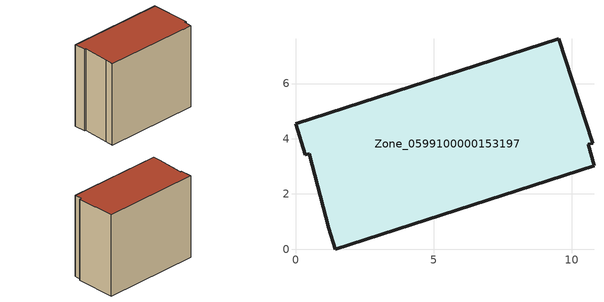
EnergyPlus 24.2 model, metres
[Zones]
Zone_0599100000153197
 floor ground (C_G): 10.81,3.02 1.44,0 1.2,0.77 0.49,3.46 0.36,3.42 0,4.54 9.54,7.62 10.77,3.84 10.6,3.79 z3.8
 wall outside (C_F): 9.54,7.62 0,4.54 0.36,3.42 0.49,3.46 1.2,0.77 1.44,0 10.81,3.02 10.6,3.79 10.77,3.84 9.54,7.62 z3.8:12.23
 roof outside (C_R): 10.77,3.84 9.54,7.62 0,4.54 0.36,3.42 0.49,3.46 1.2,0.77 1.44,0 10.81,3.02 10.6,3.79 z12.23
[BUILDING]
Pand.0599100000153197: North Axis=0; Terrain=City; Loads Convergence Tolerance Value=0.04; Temperature Convergence Tolerance Value=0.4; Solar Distribution=FullExterior; Maximum Number of Warmup Days=25; Minimum Number of Warmup Days=1
[Site:Location]
Rotterdam.The.Hague.AP_ZH_NLD Design_Conditions: Latitude=51.96; Longitude=4.45; Time Zone=1; Elevation=-4.5
[SITE:GROUNDTEMPERATURE:BUILDINGSURFACE]
18, 18, 18, 18, 18, 18, 18, 18, 18, 18, 18, 18
[MATERIAL] Thermal Absorptance=0.9; Solar Absorptance=0.7; Visible Absorptance=0.7
Name | Roughness | Thickness | Conductivity | Density | Specific Heat
G.TC.1946-1964 | MediumSmooth | 0.15 | 1 | 540 | 1210
F.TC.1946-1964 | Rough | 0.3 | 0.857143 | 1920 | 840
R.TC.1946-1964 | MediumRough | 0.2 | 0.235294 | 1500 | 1000
[CONSTRUCTION]
C_G: G.TC.1946-1964
C_F: F.TC.1946-1964
C_R: R.TC.1946-1964
[ZONE]
Zone_0599100000153197: Type=1; Multiplier=1; Ceiling Height=Autocalculate; Volume=Autocalculate; Floor Area=autocalculate; Part of Total Floor Area=Yes
[ZONEINFILTRATION:DESIGNFLOWRATE]
Infil_Zone_0599100000153197: Zone or ZoneList or Space or SpaceList=Zone_0599100000153197; Schedule=AlwaysOn; Design Flow Rate Calculation Method=Flow/Area; Flow Rate per Floor Area=0.003; Constant Term Coefficient=1; Temperature Term Coefficient=0; Velocity Term Coefficient=0; Velocity Squared Term Coefficient=0
[HVACTEMPLATE:ZONE:IDEALLOADSAIRSYSTEM]
Zone_0599100000153197: Maximum Heating Supply Air Temperature=50; Minimum Cooling Supply Air Temperature=13; Maximum Heating Supply Air Humidity Ratio=0.0156; Minimum Cooling Supply Air Humidity Ratio=0.0077; Heating Limit=NoLimit; Cooling Limit=NoLimit; Dehumidification Control Type=ConstantSensibleHeatRatio; Cooling Sensible Heat Ratio=0.7; Dehumidification Setpoint=60; Humidification Control Type=None; Humidification Setpoint=30; Outdoor Air Method=None; Outdoor Air Flow Rate per Person=0.00944; Outdoor Air Flow Rate per Zone Floor Area=0; Outdoor Air Flow Rate per Zone=0; Demand Controlled Ventilation Type=None; Outdoor Air Economizer Type=NoEconomizer; Heat Recovery Type=None; Sensible Heat Recovery Effectiveness=0.7; Latent Heat Recovery Effectiveness=0.65
[ZONECONTROL:THERMOSTAT]
ThermostatControl_Zone_0599100000153197: Zone or ZoneList=Zone_0599100000153197; Control Type Schedule=DualSetpointControlType; Control 1=Thermostat_Zone_0599100000153197; Temperature Difference Between Cutout And Setpoint=0
[THERMOSTATSETPOINT:DUALSETPOINT]
Thermostat_Zone_0599100000153197: Heating Setpoint Temperature Schedule=HeatingSetpoint_Zone_0599100000153197; Cooling Setpoint Temperature Schedule=CoolingSetpoint_Zone_0599100000153197
[SCHEDULE:COMPACT]
HeatingSetpoint_Zone_0599100000153197: Through: 12/31, For: AllDays, Until: 24:00, 21
CoolingSetpoint_Zone_0599100000153197: Through: 12/31, For: AllDays, Until: 24:00, 24
DualSetpointControlType: Through: 12/31, For: AllDays, Until: 24:00, 4
AlwaysOn: Through: 12/31, For: AllDays, Until: 24:00, 1
